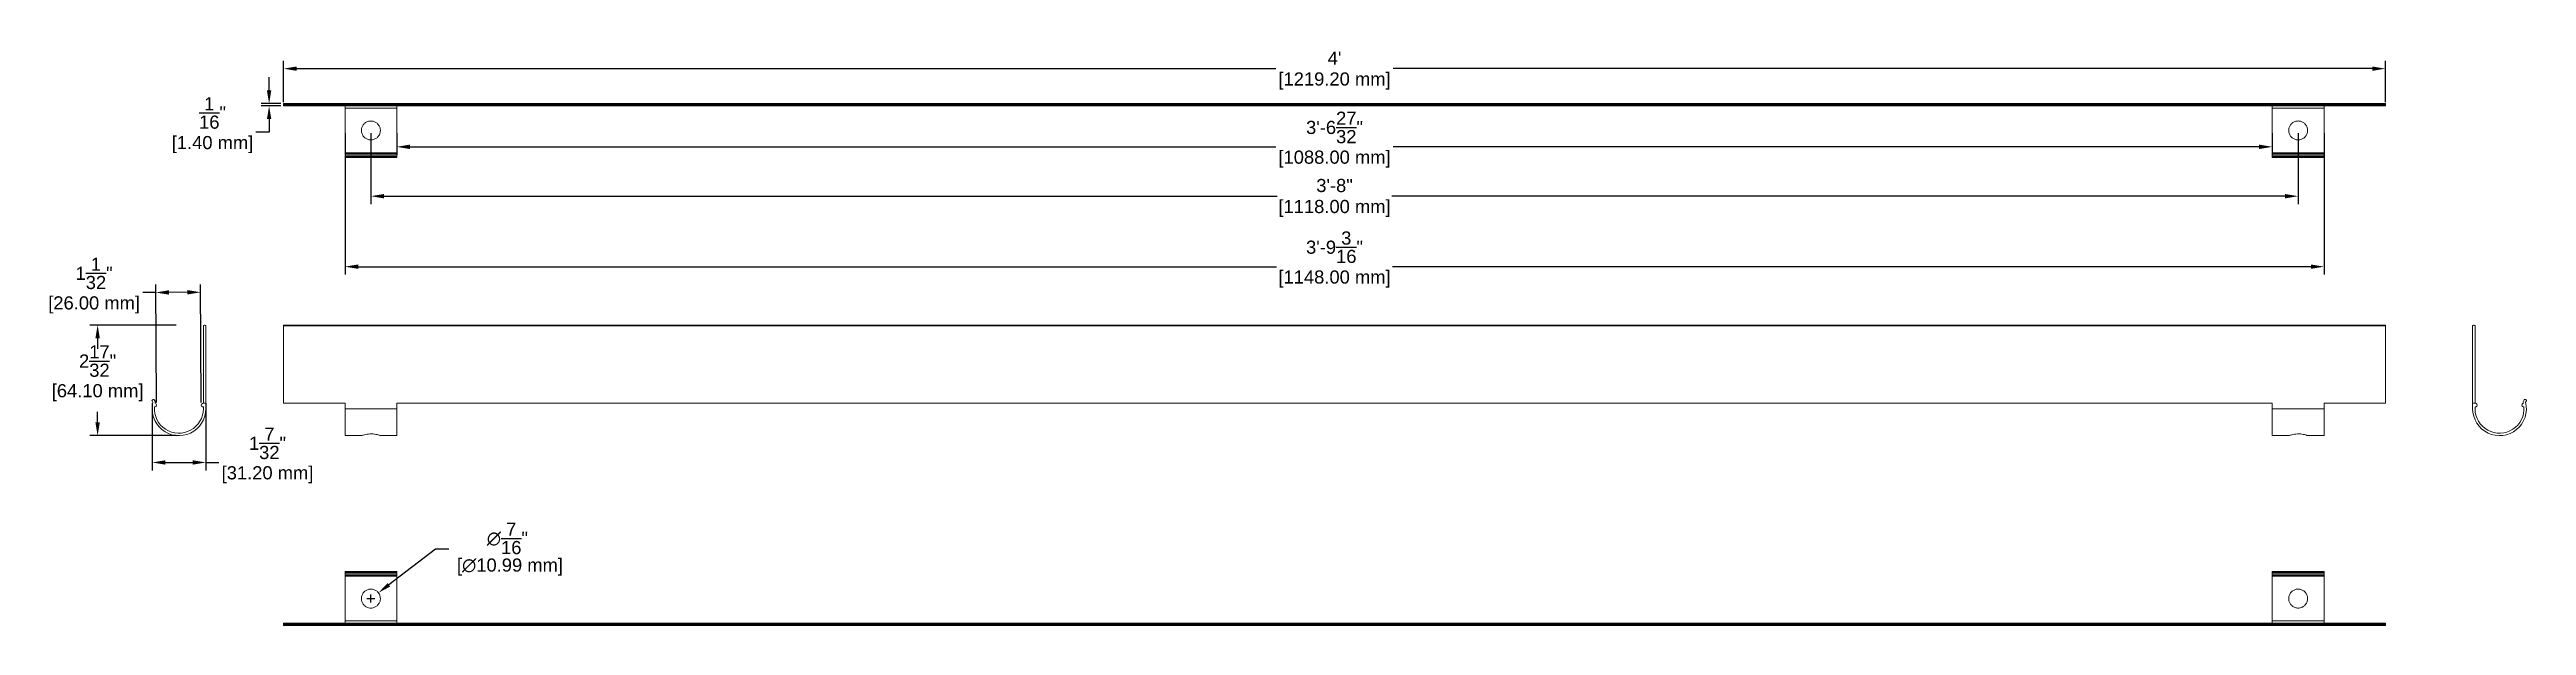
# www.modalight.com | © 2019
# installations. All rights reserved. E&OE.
# Model space of a CAD drawing. Header units: inches. Extents: x -2.3 to 54.2, y 0 to 13.2.
import ezdxf

# ---------------------------------------------------------------- set-up
doc = ezdxf.new("R2010")
doc.units = ezdxf.units.IN
doc.header["$MEASUREMENT"] = 0
doc.layers.get('Defpoints').update_dxf_attribs({"color": 1})
doc.layers.add('Shield', color=7, linetype='Continuous', plot=False)
doc.styles.get("Standard").update_dxf_attribs({"font": 'Arial.ttf'})
doc.dimstyles.new('.1 DIM', dxfattribs={"dimscale": 0, "dimtxt": 0.3, "dimasz": 0.3, "dimexe": 0.18, "dimexo": 0.0625, "dimgap": 0.09, "dimtad": 0, "dimtih": 1, "dimtoh": 1, "dimdec": 5, "dimzin": 0, "dimdsep": 46, "dimlunit": 4, "dimtxsty": 'Standard', "dimcen": 0.09, "dimadec": 0, "dimazin": 0, "dimtfac": 1, "dimtdec": 5, "dimtofl": 0, "dimtmove": 0, "dimatfit": 3, "dimfxl": 1, "dimtolj": 1, "dimtzin": 0, "dimarcsym": 0})

# ---------------------------------------------------------------- blocks, each defined once
blk = doc.blocks.new('*D29')
at = {"layer": 'Defpoints', "color": 0, "lineweight": -2, "transparency": 16777216}
for p, q in [((0.552, 6.859), (-1.422, 6.859)), ((-1.242, 6.559), (-1.242, 6.319)), ((-1.242, 4.635), (-1.242, 4.875)), ((0.552, 4.335), (-1.422, 4.335))]:
    blk.add_line(p, q, dxfattribs=at)
at = {"layer": 'Defpoints', "color": 0, "transparency": 16777216}
for p in [(-1.242, 6.859), (0.615, 6.859), (0.615, 4.335)]:
    blk.add_point(p, dxfattribs=at)
for points in [[(-1.292, 6.559), (-1.192, 6.559), (-1.242, 6.859)], [(-1.292, 4.635), (-1.192, 4.635), (-1.242, 4.335)]]:
    blk.add_solid(points, dxfattribs=at)
at = {"layer": 'Defpoints', "color": 0, "transparency": 16777216, "char_height": 0.3, "attachment_point": 5}
for s, insert in [('\\A1;2{\\H1x;\\S17/32;}"', (-1.242, 6.038)), ('\\A1;[64.10 mm]', (-1.242, 5.316))]:
    blk.add_mtext(s, dxfattribs=dict(at, insert=insert))
blk = doc.blocks.new('*D30')
at = {"layer": 'Defpoints', "color": 0, "lineweight": -2, "transparency": 16777216}
for p, q in [((0.001, 5.074), (0.001, 3.542)), ((1.229, 5.074), (1.229, 3.542)), ((0.301, 3.722), (0.929, 3.722)), ((1.229, 3.722), (1.529, 3.722))]:
    blk.add_line(p, q, dxfattribs=at)
at = {"layer": 'Defpoints', "color": 0, "transparency": 16777216}
for p in [(0.001, 5.136), (1.229, 5.136), (1.229, 3.722)]:
    blk.add_point(p, dxfattribs=at)
for points in [[(0.301, 3.772), (0.301, 3.672), (0.001, 3.722)], [(0.929, 3.772), (0.929, 3.672), (1.229, 3.722)]]:
    blk.add_solid(points, dxfattribs=at)
at = {"layer": 'Defpoints', "color": 0, "transparency": 16777216, "char_height": 0.3, "attachment_point": 5}
for s, insert in [('\\A1;1{\\H1x;\\S7/32;}"', (2.638, 4.16)), ('\\A1;[31.20 mm]', (2.638, 3.441))]:
    blk.add_mtext(s, dxfattribs=dict(at, insert=insert))
blk = doc.blocks.new('*D31')
at = {"layer": 'Defpoints', "color": 0, "lineweight": -2, "transparency": 16777216}
for p, q in [((0.088, 7.603), (-0.212, 7.601)), ((0.103, 5.088), (0.086, 7.783)), ((0.811, 7.608), (0.388, 7.605)), ((1.126, 5.094), (1.11, 7.789))]:
    blk.add_line(p, q, dxfattribs=at)
at = {"layer": 'Defpoints', "color": 0, "transparency": 16777216}
for p in [(0.088, 7.603), (0.103, 5.026), (1.127, 5.032)]:
    blk.add_point(p, dxfattribs=at)
for points in [[(0.387, 7.655), (0.388, 7.555), (0.088, 7.603)], [(0.811, 7.658), (0.811, 7.558), (1.111, 7.609)]]:
    blk.add_solid(points, dxfattribs=at)
at = {"layer": 'Defpoints', "color": 0, "transparency": 16777216, "char_height": 0.3, "attachment_point": 5}
for s, insert in [('\\A1;1{\\H1x;\\S1/32;}"', (-1.322, 8.042)), ('\\A1;[26.00 mm]', (-1.322, 7.321))]:
    blk.add_mtext(s, dxfattribs=dict(at, insert=insert))
blk = doc.blocks.new('*D32')
at = {"layer": 'Defpoints', "color": 0, "lineweight": -2, "transparency": 16777216}
for p, q in [((3.007, 11.953), (3.007, 12.895)), ((3.307, 12.715), (25.665, 12.715)), ((50.707, 12.715), (28.349, 12.715)), ((51.007, 11.953), (51.007, 12.895))]:
    blk.add_line(p, q, dxfattribs=at)
at = {"layer": 'Defpoints', "color": 0, "transparency": 16777216}
for p in [(51.007, 12.715), (3.007, 11.891), (51.007, 11.891)]:
    blk.add_point(p, dxfattribs=at)
for points in [[(3.307, 12.765), (3.307, 12.665), (3.007, 12.715)], [(50.707, 12.765), (50.707, 12.665), (51.007, 12.715)]]:
    blk.add_solid(points, dxfattribs=at)
at = {"layer": 'Defpoints', "color": 0, "transparency": 16777216, "char_height": 0.3, "attachment_point": 5}
for s, insert in [("\\A1;4'", (27.007, 12.955)), ('\\A1;[1219.20 mm]', (27.007, 12.434))]:
    blk.add_mtext(s, dxfattribs=dict(at, insert=insert))
blk = doc.blocks.new('*D33')
at = {"layer": 'Defpoints', "color": 0, "lineweight": -2, "transparency": 16777216}
for p, q in [((2.675, 12.218), (2.675, 12.518)), ((2.945, 11.918), (2.495, 11.918)), ((2.945, 11.863), (2.495, 11.863)), ((2.675, 11.563), (2.675, 11.263)), ((2.675, 11.263), (2.375, 11.263))]:
    blk.add_line(p, q, dxfattribs=at)
at = {"layer": 'Defpoints', "color": 0, "transparency": 16777216}
for p in [(3.007, 11.918), (2.675, 11.863), (3.007, 11.863)]:
    blk.add_point(p, dxfattribs=at)
for points in [[(2.625, 12.218), (2.725, 12.218), (2.675, 11.918)], [(2.625, 11.563), (2.725, 11.563), (2.675, 11.863)]]:
    blk.add_solid(points, dxfattribs=at)
at = {"layer": 'Defpoints', "color": 0, "transparency": 16777216, "char_height": 0.3, "attachment_point": 5}
for s, insert in [('\\A1;{\\H1x;\\S1/16;}"', (1.383, 11.704)), ('\\A1;[1.40 mm]', (1.383, 10.982))]:
    blk.add_mtext(s, dxfattribs=dict(at, insert=insert))
blk = doc.blocks.new('*D34')
at = {"layer": 'Defpoints', "color": 0, "lineweight": -2, "transparency": 16777216}
for p, q in [((5.59, 11.241), (5.59, 10.75)), ((5.89, 10.93), (25.665, 10.93)), ((48.124, 10.93), (28.349, 10.93)), ((48.424, 11.241), (48.424, 10.75))]:
    blk.add_line(p, q, dxfattribs=at)
at = {"layer": 'Defpoints', "color": 0, "transparency": 16777216}
for p in [(5.59, 11.304), (5.59, 10.93), (48.424, 11.304)]:
    blk.add_point(p, dxfattribs=at)
for points in [[(5.89, 10.98), (5.89, 10.88), (5.59, 10.93)], [(48.124, 10.98), (48.124, 10.88), (48.424, 10.93)]]:
    blk.add_solid(points, dxfattribs=at)
at = {"layer": 'Defpoints', "color": 0, "transparency": 16777216, "char_height": 0.3, "attachment_point": 5}
for s, insert in [('\\A1;3\'-6{\\H1x;\\S27/32;}"', (27.007, 11.373)), ('\\A1;[1088.00 mm]', (27.007, 10.649))]:
    blk.add_mtext(s, dxfattribs=dict(at, insert=insert))
blk = doc.blocks.new('*D35')
at = {"layer": 'Defpoints', "color": 0, "lineweight": -2, "transparency": 16777216}
for p, q in [((4.999, 11.242), (4.999, 9.623)), ((49.015, 11.241), (49.015, 9.623)), ((5.299, 9.803), (25.697, 9.803)), ((48.715, 9.803), (28.317, 9.803))]:
    blk.add_line(p, q, dxfattribs=at)
at = {"layer": 'Defpoints', "color": 0, "transparency": 16777216}
for p in [(4.999, 11.304), (49.015, 11.304), (49.015, 9.803)]:
    blk.add_point(p, dxfattribs=at)
for points in [[(5.299, 9.853), (5.299, 9.753), (4.999, 9.803)], [(48.715, 9.853), (48.715, 9.753), (49.015, 9.803)]]:
    blk.add_solid(points, dxfattribs=at)
at = {"layer": 'Defpoints', "color": 0, "transparency": 16777216, "char_height": 0.3, "attachment_point": 5}
for s, insert in [('\\A1;3\'-8"', (27.007, 10.045)), ('\\A1;[1118.00 mm]', (27.007, 9.522))]:
    blk.add_mtext(s, dxfattribs=dict(at, insert=insert))
blk = doc.blocks.new('*D36')
at = {"layer": 'Defpoints', "color": 0, "lineweight": -2, "transparency": 16777216}
for p, q in [((4.409, 11.241), (4.409, 8.013)), ((49.605, 11.241), (49.605, 8.013)), ((4.709, 8.193), (25.681, 8.193)), ((49.305, 8.193), (28.333, 8.193))]:
    blk.add_line(p, q, dxfattribs=at)
at = {"layer": 'Defpoints', "color": 0, "transparency": 16777216}
for p in [(4.409, 11.304), (49.605, 11.304), (49.605, 8.193)]:
    blk.add_point(p, dxfattribs=at)
for points in [[(4.709, 8.243), (4.709, 8.143), (4.409, 8.193)], [(49.305, 8.243), (49.305, 8.143), (49.605, 8.193)]]:
    blk.add_solid(points, dxfattribs=at)
at = {"layer": 'Defpoints', "color": 0, "transparency": 16777216, "char_height": 0.3, "attachment_point": 5}
for s, insert in [('\\A1;3\'-9{\\H1x;\\S3/16;}"', (27.007, 8.638)), ('\\A1;[1148.00 mm]', (27.007, 7.912))]:
    blk.add_mtext(s, dxfattribs=dict(at, insert=insert))
blk = doc.blocks.new('*D38')
at = {"layer": 'Defpoints', "color": 0, "lineweight": -2, "transparency": 16777216}
for p, q in [((6.476, 1.744), (5.41, 0.928)), ((6.776, 1.744), (6.476, 1.744)), ((4.909, 0.614), (5.089, 0.614)), ((4.999, 0.524), (4.999, 0.704))]:
    blk.add_line(p, q, dxfattribs=at)
at = {"layer": 'Defpoints', "color": 0, "transparency": 16777216}
for p in [(5.171, 0.746), (4.827, 0.483)]:
    blk.add_point(p, dxfattribs=at)
blk.add_solid([(5.379, 0.967), (5.44, 0.888), (5.171, 0.746)], dxfattribs=at)
at = {"layer": 'Defpoints', "color": 0, "transparency": 16777216, "insert": (8.117, 1.744), "char_height": 0.3, "attachment_point": 5}
blk.add_mtext('\\A1;∅{\\H1x;\\S7/16;}"\\P [∅10.99 mm]', dxfattribs=at)

msp = doc.modelspace()

# ---------------------------------------------------------------- linework, layer by layer
at = {"color": 7, "linetype": 'Continuous', "lineweight": 15}
for p, q in [((28.094309, 11.918134), (3.007041, 11.918134)), ((3.007041, 11.918134), (3.007041, 11.898448)), ((3.007041, 11.898448), (28.094309, 11.898448)), ((3.007041, 11.8827), (3.007041, 11.898448)), ((28.094309, 11.8827), (3.007041, 11.8827)), ((3.007041, 11.8827), (3.007041, 11.863015)), ((51.007041, 11.918134), (28.094309, 11.918134)), ((28.094309, 11.898448), (51.007041, 11.898448)), ((51.007041, 11.8827), (28.094309, 11.8827)), ((51.007041, 11.898448), (51.007041, 11.918134)), ((51.007041, 11.8827), (51.007041, 11.898448)), ((51.007041, 11.863015), (51.007041, 11.8827)), ((3.007041, 11.863015), (28.094309, 11.863015)), ((4.408632, 11.815529), (4.408632, 11.863015)), ((5.589748, 11.815529), (4.408632, 11.815529)), ((4.408632, 11.815529), (4.408632, 10.792378)), ((5.589748, 11.863015), (5.589748, 11.815529)), ((5.589748, 10.792378), (5.589748, 11.815529)), ((28.094309, 11.863015), (51.007041, 11.863015)), ((48.424334, 11.815529), (48.424334, 11.863015)), ((49.60545, 11.815529), (48.424334, 11.815529)), ((48.424334, 11.815529), (48.424334, 10.792378)), ((49.60545, 11.863015), (49.60545, 11.815529)), ((49.60545, 10.792378), (49.60545, 11.815529)), ((4.408632, 10.792378), (5.589748, 10.792378)), ((4.408632, 10.767235), (4.408632, 10.792378)), ((5.589748, 10.767235), (4.408632, 10.767235)), ((4.408632, 10.739395), (4.408632, 10.767235)), ((5.589748, 10.792378), (5.589748, 10.767235)), ((5.589748, 10.767235), (5.589748, 10.739395)), ((48.424334, 10.792378), (49.60545, 10.792378)), ((48.424334, 10.767235), (48.424334, 10.792378)), ((49.60545, 10.767235), (48.424334, 10.767235)), ((48.424334, 10.739395), (48.424334, 10.767235)), ((49.60545, 10.792378), (49.60545, 10.767235)), ((49.60545, 10.767235), (49.60545, 10.739395)), ((5.589748, 10.739395), (4.408632, 10.739395)), ((4.408632, 10.739395), (4.408632, 10.712505)), ((4.408632, 10.712505), (5.589748, 10.712505)), ((4.408632, 10.698866), (4.408632, 10.712505)), ((5.589748, 10.698866), (4.408632, 10.698866)), ((4.408632, 10.698866), (4.408632, 10.689024)), ((5.589748, 10.689024), (4.408632, 10.689024)), ((5.589748, 10.712505), (5.589748, 10.739395)), ((5.589748, 10.712505), (5.589748, 10.698866)), ((5.589748, 10.689024), (5.589748, 10.698866)), ((49.60545, 10.739395), (48.424334, 10.739395)), ((48.424334, 10.739395), (48.424334, 10.712505)), ((48.424334, 10.712505), (49.60545, 10.712505)), ((48.424334, 10.698866), (48.424334, 10.712505)), ((49.60545, 10.698866), (48.424334, 10.698866)), ((48.424334, 10.698866), (48.424334, 10.689024)), ((49.60545, 10.689024), (48.424334, 10.689024)), ((49.60545, 10.712505), (49.60545, 10.739395)), ((49.60545, 10.712505), (49.60545, 10.698866)), ((49.60545, 10.689024), (49.60545, 10.698866)), ((1.174032, 5.079062), (1.174032, 6.838985)), ((1.193717, 6.858671), (1.209466, 6.858671)), ((1.229152, 5.079062), (1.229152, 6.838985)), ((52.999481, 5.079062), (52.999481, 6.838985)), ((53.034916, 6.858671), (53.019167, 6.858671)), ((53.054602, 5.079062), (53.054602, 6.838985)), ((0.002637, 5.126271), (0.019032, 5.097875)), ((0.009843, 5.153162), (0.023482, 5.161037)), ((0.050373, 5.153831), (0.078214, 5.10561)), ((54.17826, 5.153831), (54.150419, 5.10561)), ((54.21879, 5.153162), (54.205151, 5.161037)), ((54.225996, 5.126271), (54.209601, 5.097875)), ((1.229152, 5.079062), (1.174032, 5.079062)), ((1.174032, 5.079062), (1.174032, 5.072697)), ((1.174032, 4.990935), (1.174032, 4.949135)), ((1.229152, 5.079062), (1.229152, 4.949135)), ((52.999481, 5.079062), (53.054602, 5.079062)), ((52.999481, 5.079062), (52.999481, 4.949135)), ((53.054602, 5.079062), (53.054602, 5.072697)), ((53.054602, 4.990935), (53.054602, 4.949135)), ((5.589748, 1.22911), (4.408632, 1.22911)), ((4.408632, 1.219268), (4.408632, 1.22911)), ((5.589748, 1.219268), (4.408632, 1.219268)), ((4.408632, 1.219268), (4.408632, 1.205629)), ((4.408632, 1.205629), (5.589748, 1.205629)), ((4.408632, 1.178739), (4.408632, 1.205629)), ((5.589748, 1.178739), (4.408632, 1.178739)), ((4.408632, 1.178739), (4.408632, 1.150899)), ((5.589748, 1.150899), (4.408632, 1.150899)), ((4.408632, 1.150899), (4.408632, 1.125756)), ((5.589748, 1.22911), (5.589748, 1.219268)), ((5.589748, 1.205629), (5.589748, 1.219268)), ((5.589748, 1.205629), (5.589748, 1.178739)), ((5.589748, 1.150899), (5.589748, 1.178739)), ((5.589748, 1.125756), (5.589748, 1.150899)), ((49.60545, 1.22911), (48.424334, 1.22911)), ((48.424334, 1.219268), (48.424334, 1.22911)), ((49.60545, 1.219268), (48.424334, 1.219268)), ((48.424334, 1.219268), (48.424334, 1.205629)), ((48.424334, 1.205629), (49.60545, 1.205629)), ((48.424334, 1.178739), (48.424334, 1.205629)), ((49.60545, 1.178739), (48.424334, 1.178739)), ((48.424334, 1.178739), (48.424334, 1.150899)), ((49.60545, 1.150899), (48.424334, 1.150899)), ((48.424334, 1.150899), (48.424334, 1.125756)), ((49.60545, 1.22911), (49.60545, 1.219268)), ((49.60545, 1.205629), (49.60545, 1.219268)), ((49.60545, 1.205629), (49.60545, 1.178739)), ((49.60545, 1.150899), (49.60545, 1.178739)), ((49.60545, 1.125756), (49.60545, 1.150899)), ((4.408632, 1.125756), (5.589748, 1.125756)), ((4.408632, 0.102605), (4.408632, 1.125756)), ((5.589748, 1.125756), (5.589748, 0.102605)), ((48.424334, 1.125756), (49.60545, 1.125756)), ((48.424334, 0.102605), (48.424334, 1.125756)), ((49.60545, 1.125756), (49.60545, 0.102605)), ((3.007041, 0.055119), (28.094309, 0.055119)), ((3.007041, 0.035434), (3.007041, 0.055119)), ((28.094309, 0.035434), (3.007041, 0.035434)), ((3.007041, 0.035434), (3.007041, 0.019685)), ((3.007041, 0.019685), (28.094309, 0.019685)), ((3.007041, 0), (3.007041, 0.019685)), ((28.094309, 0), (3.007041, 0)), ((5.589748, 0.102605), (4.408632, 0.102605)), ((4.408632, 0.102605), (4.408632, 0.055119)), ((5.589748, 0.055119), (5.589748, 0.102605)), ((28.094309, 0.055119), (51.007041, 0.055119)), ((51.007041, 0.035434), (28.094309, 0.035434)), ((28.094309, 0.019685), (51.007041, 0.019685)), ((51.007041, 0), (28.094309, 0)), ((49.60545, 0.102605), (48.424334, 0.102605)), ((48.424334, 0.102605), (48.424334, 0.055119)), ((49.60545, 0.055119), (49.60545, 0.102605)), ((51.007041, 0.055119), (51.007041, 0.035434)), ((51.007041, 0.035434), (51.007041, 0.019685)), ((51.007041, 0.019685), (51.007041, 0))]:
    msp.add_line(p, q, dxfattribs=at)
for centre, radius, start, end in [((1.193717, 6.838985), 0.019686, 90, 180), ((1.209466, 6.838985), 0.019686, 0, 90), ((53.019167, 6.838985), 0.019686, 90, 180), ((53.034916, 6.838985), 0.019686, 360, 90), ((0.019686, 5.136114), 0.019686, 120, 210), ((0.614951, 4.949135), 0.614201, 165.9854576, 0), ((0.033325, 5.143988), 0.019686, 30, 120), ((0.614951, 4.949135), 0.559081, 163.7470097, 167.2578666), ((53.613682, 4.949135), 0.614201, 180, 14.0145424), ((53.613682, 4.949135), 0.559081, 12.7421334, 16.2529903), ((54.195308, 5.143988), 0.019686, 60, 150), ((54.208947, 5.136114), 0.019686, 330, 60), ((0.614951, 4.949135), 0.559081, 175.7331177, 0), ((0.062018, 5.031816), 0.04134, 263.6143049, 79.3766794), ((1.167884, 5.031816), 0.04134, 81.4481314, 278.5518686), ((53.060749, 5.031816), 0.04134, 261.4481314, 98.5518686), ((53.613682, 4.949135), 0.559081, 180, 4.2668823), ((54.166615, 5.031816), 0.04134, 100.6233206, 276.3856951)]:
    msp.add_arc(centre, radius, start, end, dxfattribs=at)
for points, knots in [([(4.79756, 11.224998), (4.790448, 11.251151), (4.777168, 11.299989), (4.79049, 11.373769), (4.823159, 11.436609), (4.8759, 11.487011), (4.943416, 11.51756), (5.015871, 11.523666), (5.084078, 11.507031), (5.143987, 11.470115), (5.190639, 11.41393), (5.216161, 11.344304), (5.217152, 11.272), (5.195898, 11.205034), (5.154411, 11.147358), (5.094468, 11.104757), (5.023402, 11.084679), (4.951928, 11.088866), (4.887288, 11.114576), (4.830997, 11.159637), (4.808932, 11.202769), (4.79756, 11.224998)], [0, 0, 0, 0, 0.05932903, 0.11079467, 0.161629054, 0.214180052, 0.269288279, 0.322565146, 0.372237733, 0.422332598, 0.475907724, 0.530966893, 0.583325304, 0.633225472, 0.684090902, 0.738064795, 0.793005373, 0.844481559, 0.893740854, 0.945236945, 1, 1, 1, 1]), ([(48.802279, 11.26291), (48.800408, 11.276569), (48.79697, 11.301659), (48.800291, 11.338814), (48.808533, 11.372645), (48.82225, 11.404831), (48.840849, 11.434379), (48.864427, 11.461042), (48.892555, 11.483867), (48.924972, 11.502131), (48.959878, 11.514473), (48.996367, 11.520715), (49.031799, 11.520786), (49.066258, 11.515216), (49.098441, 11.504686), (49.128881, 11.489111), (49.156982, 11.468613), (49.18218, 11.443051), (49.203194, 11.412979), (49.21913, 11.379093), (49.228827, 11.343577), (49.232384, 11.307166), (49.230035, 11.272185), (49.222171, 11.238309), (49.209359, 11.20667), (49.191482, 11.177047), (49.168718, 11.15017), (49.141074, 11.126701), (49.109367, 11.10794), (49.074325, 11.09461), (49.038413, 11.087673), (49.00227, 11.086837), (48.968086, 11.091603), (48.935325, 11.101634), (48.904765, 11.116462), (48.876298, 11.136355), (48.850702, 11.16122), (48.829039, 11.190902), (48.811687, 11.225012), (48.805458, 11.250105), (48.802279, 11.26291)], [0, 0, 0, 0, 0.030339514, 0.055730277, 0.081796161, 0.106942737, 0.132617615, 0.158545349, 0.185166849, 0.212209738, 0.240292159, 0.266466201, 0.293572328, 0.318121297, 0.343225054, 0.368009465, 0.39330253, 0.419687556, 0.446883119, 0.473893884, 0.501958953, 0.527724469, 0.554314266, 0.578985942, 0.604195871, 0.629349584, 0.655048546, 0.68161132, 0.709030647, 0.7359726, 0.763987174, 0.789345419, 0.815454242, 0.839830787, 0.864691544, 0.890130456, 0.916178868, 0.943085816, 0.970956283, 1, 1, 1, 1]), ([(4.79756, 0.693136), (4.790448, 0.666983), (4.777168, 0.618145), (4.79049, 0.544365), (4.823159, 0.481525), (4.8759, 0.431123), (4.943416, 0.400573), (5.015871, 0.394468), (5.084078, 0.411103), (5.143987, 0.448018), (5.190639, 0.504203), (5.216161, 0.57383), (5.217152, 0.646133), (5.195898, 0.7131), (5.154411, 0.770776), (5.094468, 0.813377), (5.023402, 0.833455), (4.951928, 0.829268), (4.887288, 0.803558), (4.830997, 0.758497), (4.808932, 0.715365), (4.79756, 0.693136)], [0, 0, 0, 0, 0.05932903, 0.11079467, 0.161629054, 0.214180052, 0.269288279, 0.322565146, 0.372237733, 0.422332598, 0.475907724, 0.530966893, 0.583325304, 0.633225472, 0.684090902, 0.738064795, 0.793005373, 0.844481559, 0.893740854, 0.945236945, 1, 1, 1, 1]), ([(48.802279, 0.655224), (48.800408, 0.641565), (48.79697, 0.616475), (48.800291, 0.57932), (48.808533, 0.545489), (48.82225, 0.513303), (48.840849, 0.483755), (48.864427, 0.457092), (48.892555, 0.434267), (48.924972, 0.416002), (48.959878, 0.40366), (48.996367, 0.397419), (49.031799, 0.397347), (49.066258, 0.402918), (49.098441, 0.413448), (49.128881, 0.429023), (49.156982, 0.449521), (49.18218, 0.475083), (49.203194, 0.505155), (49.21913, 0.539041), (49.228827, 0.574556), (49.232384, 0.610968), (49.230035, 0.645949), (49.222171, 0.679825), (49.209359, 0.711464), (49.191482, 0.741087), (49.168718, 0.767964), (49.141074, 0.791433), (49.109367, 0.810194), (49.074325, 0.823524), (49.038413, 0.830461), (49.00227, 0.831297), (48.968086, 0.826531), (48.935325, 0.8165), (48.904765, 0.801672), (48.876298, 0.781779), (48.850702, 0.756913), (48.829039, 0.727232), (48.811687, 0.693121), (48.805458, 0.668029), (48.802279, 0.655224)], [0, 0, 0, 0, 0.030339514, 0.055730277, 0.081796161, 0.106942737, 0.132617615, 0.158545349, 0.185166849, 0.212209738, 0.240292159, 0.266466201, 0.293572328, 0.318121297, 0.343225054, 0.368009465, 0.39330253, 0.419687556, 0.446883119, 0.473893884, 0.501958953, 0.527724469, 0.554314266, 0.578985942, 0.604195871, 0.629349584, 0.655048546, 0.68161132, 0.709030647, 0.7359726, 0.763987174, 0.789345419, 0.815454242, 0.839830787, 0.864691544, 0.890130456, 0.916178868, 0.943085816, 0.970956283, 1, 1, 1, 1])]:
    msp.add_open_spline(points, degree=3, knots=knots, dxfattribs=at)
at = {"layer": 'Shield', "linetype": 'Continuous', "lineweight": 15}
for p, q in [((3.007041, 6.858671), (28.094309, 6.858671)), ((3.007041, 6.838986), (3.007041, 6.858671)), ((3.007041, 5.079147), (3.007041, 6.838986)), ((28.094309, 6.838986), (3.007041, 6.838986)), ((28.094309, 6.858671), (51.007041, 6.858671)), ((51.007041, 6.838986), (28.094309, 6.838986)), ((51.007041, 6.858671), (51.007041, 6.838986)), ((51.007041, 5.079147), (51.007041, 6.838986)), ((4.408613, 5.079147), (3.007041, 5.079147)), ((4.408613, 5.079147), (4.408613, 4.949226)), ((5.589713, 4.949226), (4.408613, 4.949226)), ((4.408613, 4.949226), (4.408613, 4.335055)), ((28.094309, 5.079147), (5.589713, 5.079147)), ((5.589713, 4.949226), (5.589713, 5.079147)), ((5.589713, 4.335055), (5.589713, 4.949226)), ((48.424369, 5.079147), (28.094309, 5.079147)), ((48.424369, 5.079147), (48.424369, 4.949226)), ((49.605469, 4.949226), (48.424369, 4.949226)), ((48.424369, 4.949226), (48.424369, 4.335055)), ((51.007041, 5.079147), (49.605469, 5.079147)), ((49.605469, 4.949226), (49.605469, 5.079147)), ((49.605469, 4.335055), (49.605469, 4.949226)), ((4.408613, 4.335055), (4.782628, 4.335055)), ((5.212764, 4.335055), (5.589713, 4.335055)), ((48.424369, 4.335055), (48.798384, 4.335055)), ((49.228519, 4.335055), (49.605469, 4.335055))]:
    msp.add_line(p, q, dxfattribs=at)
for points, knots in [([(4.782628, 4.335055), (4.786417, 4.336371), (4.800923, 4.341413), (4.832631, 4.351294), (4.883199, 4.363896), (4.947313, 4.373572), (5.01646, 4.375632), (5.082176, 4.369614), (5.138831, 4.358493), (5.181376, 4.346576), (5.204599, 4.338969), (5.212752, 4.336087), (5.212764, 4.336083)], [0, 0, 0, 0, 0.027404161, 0.104929518, 0.226843064, 0.383143003, 0.547001913, 0.69823462, 0.83306543, 0.940916905, 0.999917807, 1, 1, 1, 1]), ([(48.798384, 4.335055), (48.802172, 4.336371), (48.816679, 4.341413), (48.848387, 4.351294), (48.898954, 4.363896), (48.963068, 4.373572), (49.032216, 4.375632), (49.097931, 4.369614), (49.154587, 4.358493), (49.197131, 4.346576), (49.220355, 4.338969), (49.228508, 4.336087), (49.228519, 4.336083)], [0, 0, 0, 0, 0.027403547, 0.104929591, 0.226842567, 0.383142606, 0.547001622, 0.698234426, 0.833065323, 0.940916867, 0.999917807, 1, 1, 1, 1])]:
    msp.add_open_spline(points, degree=3, knots=knots, dxfattribs=at)

# ---------------------------------------------------------------- dimensions: what is measured, and where the dimension line sits
at = {"layer": 'Defpoints'}
for base, p1, p2, picture, middle in [((51.007041, 12.714706), (3.007041, 11.890574), (51.007041, 11.890574), '*D32', (27.007041, 12.714706)), ((5.589748, 10.929996), (48.424334, 11.303953), (5.589748, 11.303953), '*D34', (27.007041, 10.929996)), ((1.229152, 3.721522), (0.000671, 5.136114), (1.229152, 5.136114), '*D30', (2.638252, 3.721522))]:
    dim = msp.add_linear_dim(base=base, p1=p1, p2=p2, dimstyle='.1 DIM', override={"dimscale": 1, "dimpost": '\\X'}, dxfattribs=at)
    dim.commit()
    dim.dimension.update_dxf_attribs({"geometry": picture, "text_midpoint": middle})
for base, p1, p2, picture, middle in [((2.675149, 11.863015), (3.007041, 11.918134), (3.007041, 11.863015), '*D33', (1.382693, 11.263015)), ((-1.242198, 6.858671), (0.614951, 4.334934), (0.614951, 6.858671), '*D29', (-1.242198, 5.596803))]:
    dim = msp.add_linear_dim(base=base, p1=p1, p2=p2, angle=90, dimstyle='.1 DIM', override={"dimscale": 1, "dimpost": '\\X'}, dxfattribs=at)
    dim.commit()
    dim.dimension.update_dxf_attribs({"geometry": picture, "text_midpoint": middle})
for base, p1, p2, angle, picture, middle in [((49.60545, 8.193309), (4.408632, 11.303957), (49.60545, 11.303953), 359.999995, '*D36', (27.007041, 8.193309)), ((49.014912, 9.802841), (4.999342, 11.304008), (49.014914, 11.303957), 359.9999337, '*D35', (27.007126, 9.802867))]:
    dim = msp.add_linear_dim(base=base, p1=p1, p2=p2, angle=angle, dimstyle='.1 DIM', override={"dimscale": 1, "dimpost": '\\X'}, dxfattribs=at)
    dim.commit()
    dim.dimension.update_dxf_attribs({"geometry": picture, "text_midpoint": middle, "dimtype": 161})
dim = msp.add_aligned_dim(p1=(1.126544, 5.031816), p2=(0.102904, 5.025702), distance=-2.577632, dimstyle='.1 DIM', override={"dimscale": 1, "dimpost": '\\X'}, dxfattribs=at)
dim.commit()
dim.dimension.update_dxf_attribs({"geometry": '*D31', "text_midpoint": (-1.321585, 7.601497)})
dim = msp.add_diameter_dim_2p(p1=(4.827451, 0.482698), p2=(5.171232, 0.745553), dimstyle='.1 DIM', override={"dimscale": 1, "dimpost": '\\X'}, dxfattribs=at)
dim.commit()
dim.dimension.update_dxf_attribs({"geometry": '*D38', "text_midpoint": (8.116805, 1.743529), "dimtype": 163})

doc.saveas('drawing.dxf')
